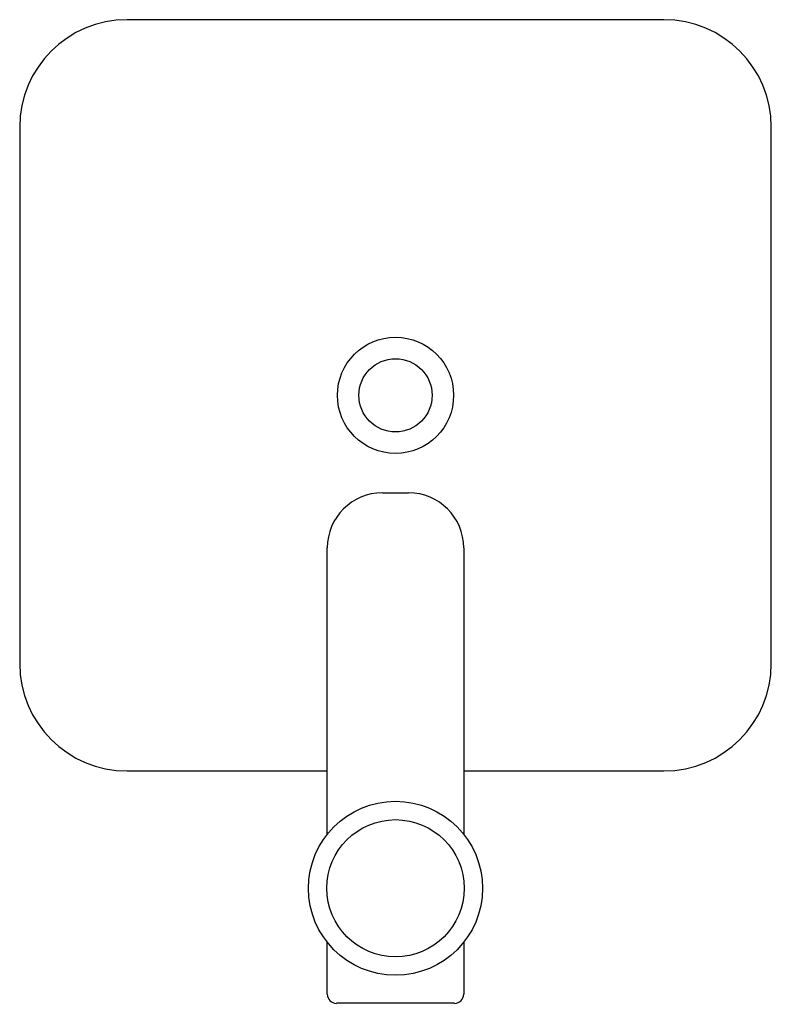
# Model space of a CAD drawing. Extents: x 136.454 to 136.804, y 23.601 to 24.059.
import ezdxf

# ---------------------------------------------------------------- set-up
doc = ezdxf.new("R2010")
doc.units = 0
doc.header["$MEASUREMENT"] = 0
doc.layers.get('0').update_dxf_attribs({"linetype": 'CONTINUOUS'})
doc.layers.add('PECAS', color=150, linetype='CONTINUOUS')

# ---------------------------------------------------------------- blocks, each defined once
blk = doc.blocks.new('PIACOZ1')
for p, q in [((0.125, 0.175), (-0.125, 0.175)), ((-0.175, 0.125), (-0.175, -0.125)), ((0.175, -0.125), (0.175, 0.125)), ((-0.0061, -0.04542), (0.0061, -0.04542)), ((-0.03176, -0.20448), (-0.03176, -0.07108)), ((0.03176, -0.07108), (0.03176, -0.20448)), ((-0.125, -0.175), (-0.03176, -0.175)), ((0.03176, -0.175), (0.125, -0.175)), ((-0.03176, -0.27898), (-0.03176, -0.2548)), ((0.03176, -0.2548), (0.03176, -0.27898)), ((0.02748, -0.28325), (-0.02748, -0.28325))]:
    blk.add_line(p, q)
at = {"color": 7}
for centre, radius in [((0, 0), 0.02706), ((0, 0), 0.01706), ((0, -0.22964), 0.03196)]:
    blk.add_circle(centre, radius, dxfattribs=at)
blk.add_circle((0, -0.22964), 0.04052)
for centre, radius, start, end in [((-0.125, 0.125), 0.05, 90, 180), ((0.125, 0.125), 0.05, 0, 90), ((-0.0061, -0.07108), 0.02566, 90, 180), ((0.0061, -0.07108), 0.02566, 0, 90), ((-0.125, -0.125), 0.05, 180, 270), ((0.125, -0.125), 0.05, 270, 0), ((-0.02748, -0.27898), 0.00428, 180, 270), ((0.02748, -0.27898), 0.00428, 270, 360)]:
    blk.add_arc(centre, radius, start, end)

msp = doc.modelspace()

# ---------------------------------------------------------------- block references
at = {"layer": 'PECAS'}
msp.add_blockref('PIACOZ1', (136.62923, 23.88377), dxfattribs=at)

doc.saveas('drawing.dxf')
